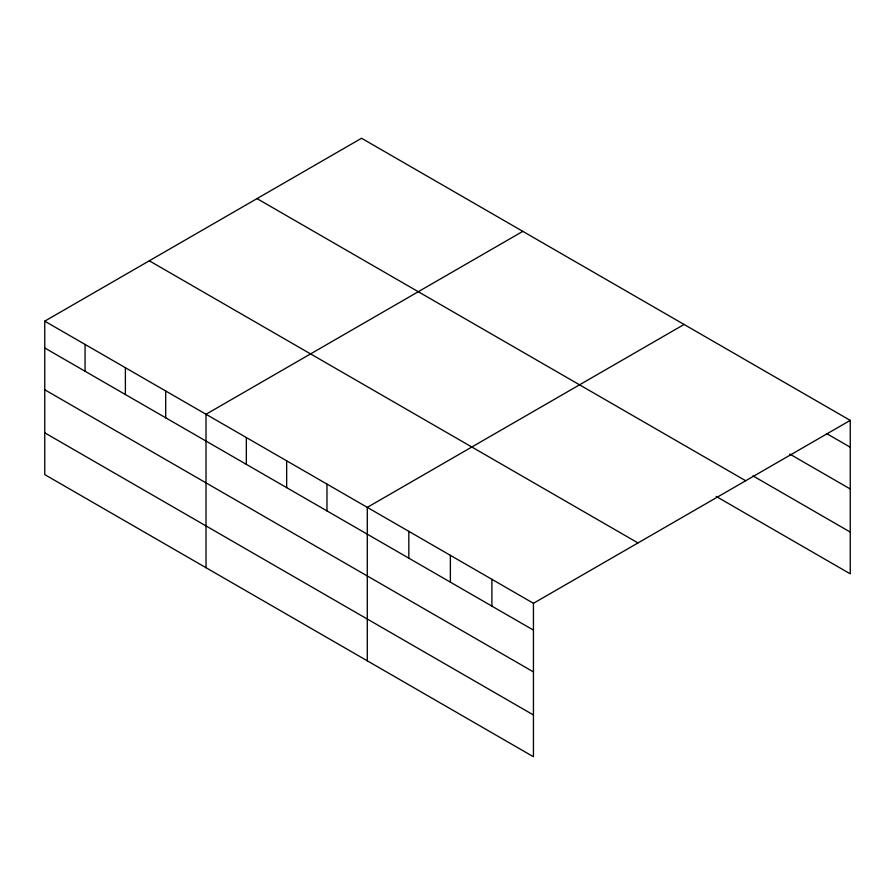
<?xml version="1.0" encoding="UTF-8"?>
<svg xmlns="http://www.w3.org/2000/svg" width="895" height="895" viewBox="0 0 895 895"><rect width="100%" height="100%" fill="white"/><g stroke="black" fill="none" stroke-linecap="round" stroke-linejoin="round"><path stroke-width="1.34" d="M44.75 321.16L533.442 603.297L533.442 756.745L44.75 474.607L44.75 321.16L361.558 138.255L850.25 420.393L850.25 573.84L716.134 496.412M522.825 231.357L206.018 414.262L206.018 567.71M684.093 324.46L367.286 507.375L367.286 660.823M533.442 603.297L850.25 420.393M826.51 433.504L850.25 447.209M789.726 454.045L850.25 488.994M752.93 475.86L850.25 532.055M257.01 198.612L745.703 480.749M149.297 260.803L637.99 542.941M44.75 347.965L533.442 630.114M44.75 389.761L533.442 671.899M44.75 432.822L533.442 714.96M491.903 579.322L491.903 606.128M450.364 555.336L450.364 582.153M408.825 531.35L408.825 558.167M326.966 484.094L326.966 510.911M286.657 460.813L286.657 487.63M246.338 437.543L246.338 464.348M165.698 390.992L165.698 417.797M125.389 367.711L125.389 394.527M85.07 344.43L85.07 371.246"/></g></svg>
